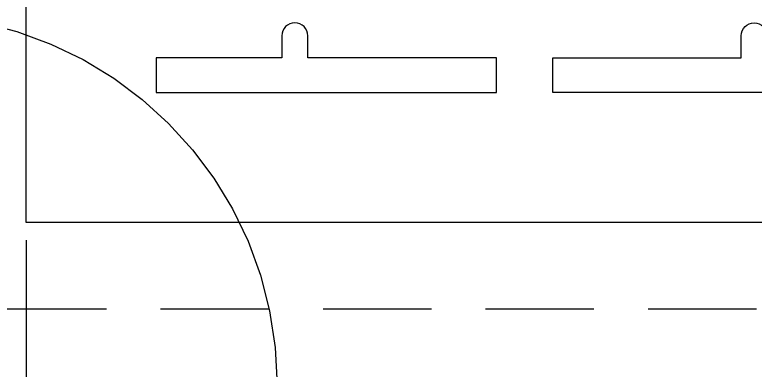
# Model space of a CAD drawing. Extents: x 2505 to 2922, y -308 to -10.
# Drawn here: x 2605.1 to 2613.63, y -150.04 to -145.95 of the extents above; entities that cross this region are included whole.
import ezdxf

# ---------------------------------------------------------------- set-up
doc = ezdxf.new("R2010")
doc.units = 0
doc.header["$LTSCALE"] = 5
doc.header["$MEASUREMENT"] = 0
doc.linetypes.add('CENTER', pattern=[2, 1.25, -0.25, 0.25, -0.25])
doc.linetypes.add('HIDDEN', pattern=[0.375, 0.25, -0.125])
doc.layers.get('0').update_dxf_attribs({"linetype": 'CONTINUOUS'})
doc.layers.add('1D', color=4, linetype='CONTINUOUS')
doc.layers.add('DIM', color=4, linetype='CONTINUOUS')

msp = doc.modelspace()

# ---------------------------------------------------------------- linework, layer by layer
at = {"lineweight": 0}
for p, q in [((2608.179, -146.1945, -0.0325), (2608.179, -146.4495, -0.0325)), ((2608.479, -146.4495, -0.0325), (2608.479, -146.1945, -0.0325)), ((2608.179, -146.4495, -0.0325), (2606.729, -146.4495, -0.0325)), ((2606.729, -146.4495, -0.0325), (2606.729, -146.8495, -0.0325)), ((2610.654, -146.4495, -0.0325), (2608.479, -146.4495, -0.0325)), ((2610.654, -146.8495, -0.0325), (2610.654, -146.4495, -0.0325)), ((2606.729, -146.8495, -0.0325), (2610.654, -146.8495, -0.0325))]:
    msp.add_line(p, q, dxfattribs=at)
at = {"color": 1, "lineweight": 0, "elevation": -0.0325}
msp.add_lwpolyline([(2677.229, -148.3495), (2605.229, -148.3495), (2605.229, -78.3495), (2677.229, -78.3495)], dxfattribs=at)
at = {"lineweight": 0, "elevation": -0.0325}
msp.add_lwpolyline([(2613.479, -146.1945, -1), (2613.779, -146.1945), (2613.779, -146.4495), (2615.954, -146.4495), (2615.954, -146.8495), (2611.304, -146.8495), (2611.304, -146.4495), (2613.479, -146.4495)], format="xyb", close=True, dxfattribs=at)
at = {"lineweight": 0}
msp.add_arc((2608.329, -146.1945, -0.0325), 0.15, 0, 180, dxfattribs=at)
at = {"layer": '1D', "color": 4, "linetype": 'HIDDEN', "lineweight": 0}
msp.add_line((2681.155, -149.3495, -0.0325), (2600.729, -149.3495, -0.0325), dxfattribs=at)
at = {"layer": 'DIM', "lineweight": 0}
msp.add_line((2605.229, -148.5549, -0.0325), (2605.229, -166.5022, -0.0325), dxfattribs=at)
at = {"layer": 'DIM', "color": 2, "linetype": 'CENTER', "lineweight": 0, "ltscale": 2}
msp.add_circle((2603.8488, -150.2293, -0.0325), 4.2763, dxfattribs=at)

doc.saveas('drawing.dxf')
